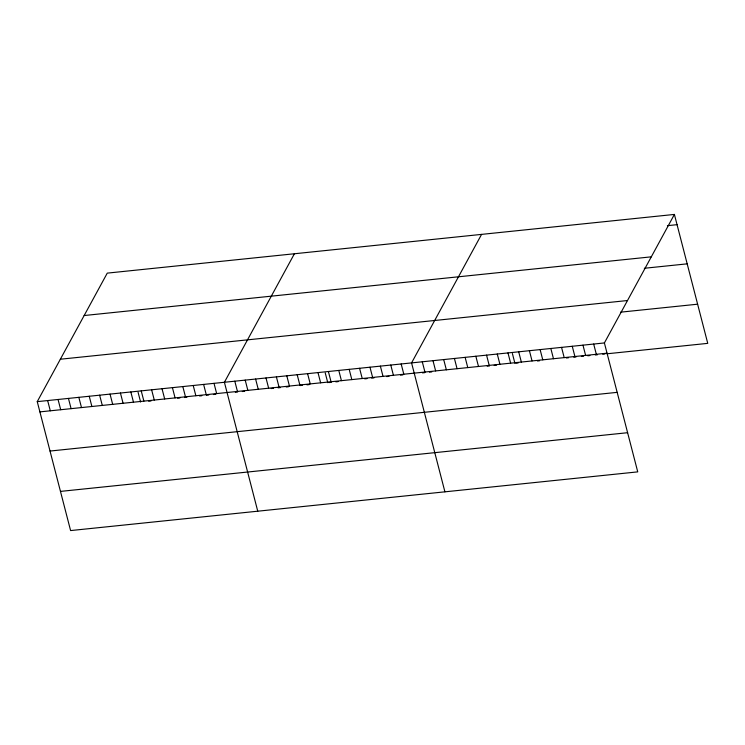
<?xml version="1.0" encoding="UTF-8"?>
<svg xmlns="http://www.w3.org/2000/svg" width="745" height="745" viewBox="0 0 745 745"><rect width="100%" height="100%" fill="white"/><g stroke="black" fill="none" stroke-linecap="round" stroke-linejoin="round"><path stroke-width="1.12" d="M674.402 214.43L604.391 342.942L637.739 471.874L70.598 530.57L37.25 401.639L107.261 273.126L674.402 214.43L707.75 343.361L607.054 353.782M294.415 253.756L224.403 382.269L257.751 511.2M481.577 234.386L411.566 362.899L444.914 491.83M667.408 225.67L677.056 224.673M84.157 315.535L651.298 256.839M644.332 268.274L687.188 263.842M60.354 359.23L627.495 300.533M620.492 312.183L697.618 304.193M37.25 401.639L604.391 342.942M39.895 411.883L607.045 353.186M148.693 401.22L151.002 400.987M177.571 398.23L179.88 397.998M184.509 397.513L186.818 397.281M199.52 395.958L201.839 395.725M206.458 395.241L208.768 395.008M213.387 394.524L215.696 394.291M235.336 392.252L237.646 392.019M242.274 391.535L244.583 391.302M271.152 388.545L273.462 388.313M278.081 387.828L280.399 387.596M286.173 386.99L288.483 386.757M300.039 385.556L302.349 385.323M306.968 384.839L309.277 384.606M328.918 382.567L331.227 382.334M335.846 381.85L338.165 381.617M364.733 378.86L367.043 378.628M371.662 378.143L373.971 377.911M386.683 376.588L388.992 376.355M400.549 375.154L402.859 374.921M422.499 372.882L424.808 372.649M429.427 372.165L431.737 371.932M487.193 366.186L489.502 365.953M494.121 365.469L496.44 365.236M515.996 363.206L518.138 362.992M537.415 360.99L539.557 360.776M566.34 358L568.482 357.777M573.836 357.228L575.987 357.004M581.342 356.445L583.484 356.222M587.768 355.784L589.91 355.561M595.264 355.002L597.406 354.788M602.761 354.229L604.912 354.005M50.027 451.051L617.177 392.354M60.466 491.402L627.607 432.705M593.681 344.05L596.335 354.294M582.972 345.159L585.617 355.402M572.253 346.267L574.907 356.51M561.544 347.375L564.198 357.619M550.834 348.483L553.479 358.727M540.116 349.591L542.77 359.835M529.406 350.699L532.051 360.943M518.697 351.808L521.342 362.051M512.392 353.53L514.916 363.318M507.978 352.916L510.632 363.16M497.269 354.024L499.914 364.268M486.56 355.132L489.204 365.376M475.841 356.24L478.495 366.484M465.131 357.349L467.776 367.592M454.413 358.466L457.067 368.701M443.703 359.574L446.357 369.818M432.994 360.682L435.639 370.926M422.275 361.791L424.929 372.034M401.164 363.97L403.818 374.214M390.771 365.05L393.416 375.294M380.369 366.121L383.023 376.365M369.976 367.201L372.621 377.445M359.574 368.281L362.228 378.516M349.181 369.352L351.826 379.596M338.779 370.433L341.433 380.676M328.387 371.504L331.031 381.747M325.23 372.9L327.763 382.688M317.985 372.584L320.639 382.828M307.592 373.655L310.237 383.899M297.19 374.735L299.844 384.979M286.797 375.806L289.442 386.05M276.395 376.886L279.049 387.13M266.002 377.957L268.647 388.201M255.6 379.037L258.254 389.281M245.207 380.118L247.852 390.361M234.805 381.189L237.45 391.432M214.011 383.34L216.655 393.584M203.608 384.42L206.263 394.664M193.216 385.491L195.861 395.735M182.814 386.571L185.468 396.815M172.421 387.642L175.066 397.886M162.019 388.722L164.673 398.966M151.626 389.803L154.271 400.037M141.224 390.874L143.878 401.117M138.076 392.27L140.609 402.058M130.831 391.954L133.476 402.198M120.429 393.025L123.083 403.269M110.037 394.105L112.681 404.349M99.634 395.176L102.288 405.42M89.242 396.256L91.886 406.5M78.84 397.327L81.494 407.571M68.447 398.407L71.092 408.651M58.045 399.478L60.699 409.722M47.652 400.559L50.297 410.802"/></g></svg>
